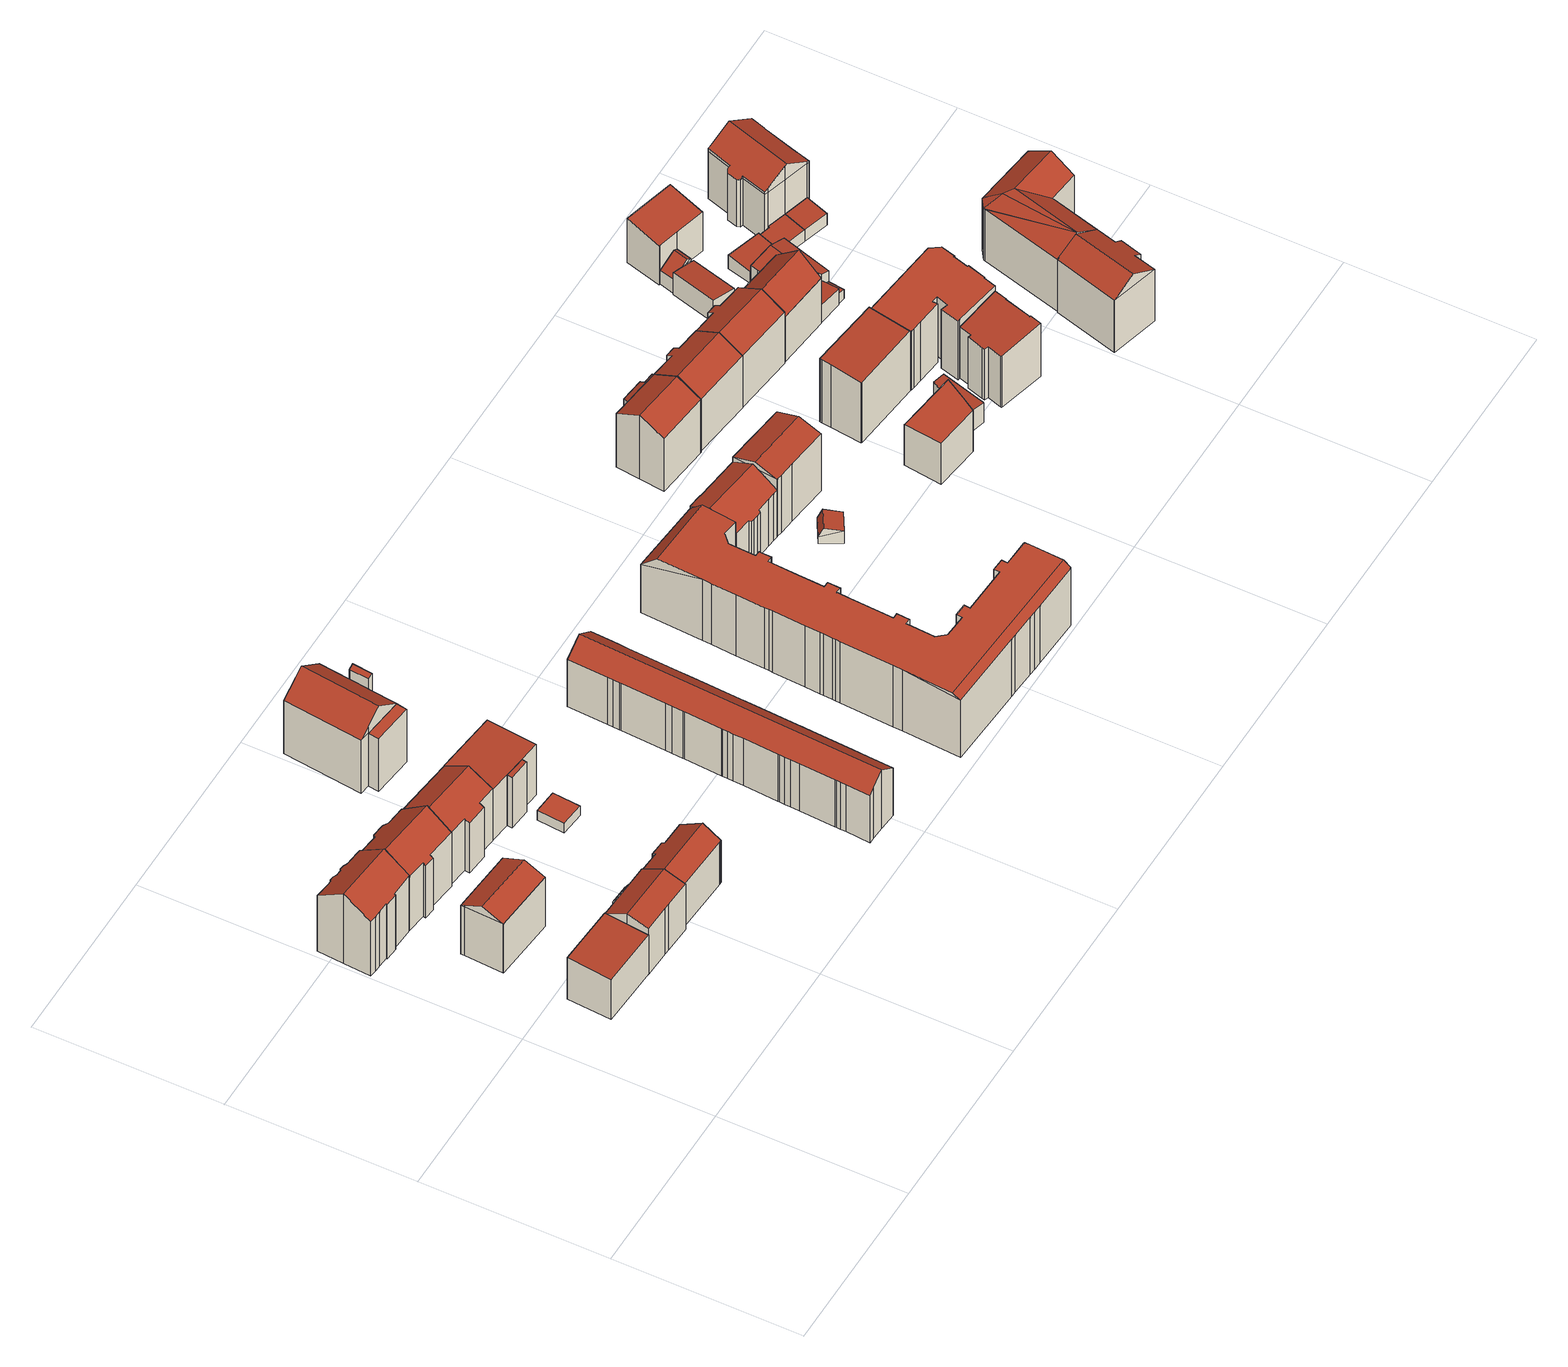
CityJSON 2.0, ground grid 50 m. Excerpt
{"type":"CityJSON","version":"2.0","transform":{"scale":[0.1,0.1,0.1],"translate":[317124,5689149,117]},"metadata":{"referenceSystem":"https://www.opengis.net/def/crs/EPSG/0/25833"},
"CityObjects":{
"building1":{"type":"Building","attributes":{"Dachtyp_tdc":"tdcPolyFlatRoof","Gemeindeschluessel":14713000,"Dachneigung":3.94,"QualitaetDacherkennung":74,"Geometrietyp2DReferenz":"3000","function":"31001_9998","roofType":"2100","measuredHeight":13.95},"geometry":[{"type":"MultiSurface","lod":"2","boundaries":[[[0,1,2,3]],[[1,4,5,2]],[[4,6,7,5]],[[6,8,9,7]],[[8,10,11,9]],[[10,0,3,11]],[[10,8,6,4,1,0]],[[3,2,5,7,9,11]]],"semantics":{"surfaces":[{"type":"WallSurface"},{"type":"RoofSurface"},{"type":"GroundSurface"}],"values":[0,0,0,0,0,0,1,2]}}]},
"building2":{"type":"Building","attributes":{"Dachtyp_tdc":"tdcGableRoof","Gemeindeschluessel":14713000,"Dachneigung":36.15,"QualitaetDacherkennung":52,"Geometrietyp2DReferenz":"3000","function":"31001_9998","roofType":"3100","measuredHeight":23.49},"geometry":[{"type":"MultiSurface","lod":"2","boundaries":[[[12,13,14,15]],[[13,16,17,14]],[[16,18,19,17]],[[18,20,21,19]],[[20,22,23,21]],[[22,24,25,23]],[[24,26,27,25]],[[26,28,29,27]],[[28,30,31,29]],[[30,32,33,31]],[[32,34,35,33]],[[34,36,37,35]],[[36,38,39,37]],[[38,40,41,39]],[[40,42,43,41]],[[42,44,45,43]],[[44,46,47,45]],[[46,48,49,47]],[[48,50,51,49]],[[50,52,53,51]],[[52,54,55,53]],[[54,56,57,55]],[[56,58,59,57]],[[58,60,61,59]],[[60,62,63,61]],[[62,12,15,63]],[[58,56,54,52,50,48,46,44,42,40,38,36]],[[36,34,32,30,28,26,24,22,20,18,16,13,12,62,60,58]],[[15,14,17,19,21,23,25,27,29,31,33,35,37,39,41,43,45,47,49,51,53,55,57,59,61,63]]],"semantics":{"surfaces":[{"type":"WallSurface"},{"type":"RoofSurface"},{"type":"GroundSurface"}],"values":[0,0,0,0,0,0,0,0,0,0,0,0,0,0,0,0,0,0,0,0,0,0,0,0,0,0,1,1,2]}}]},
"building3":{"type":"Building","attributes":{"Dachtyp_tdc":"tdcGableRoof","Gemeindeschluessel":14713000,"Dachneigung":26.03,"QualitaetDacherkennung":46,"Geometrietyp2DReferenz":"3000","function":"31001_9998","roofType":"3100","measuredHeight":19.16},"geometry":[{"type":"MultiSurface","lod":"2","boundaries":[[[64,65,66,67]],[[65,68,69,66]],[[68,70,71,69]],[[70,72,73,71]],[[72,74,75,73]],[[74,64,67,75]],[[74,76,77,78,64]],[[79,78,77,80,81]],[[65,79,81,68]],[[68,81,80,70]],[[70,80,77,76,72]],[[64,78,79,65]],[[72,76,74]],[[67,66,69,71,73,75]]],"semantics":{"surfaces":[{"type":"WallSurface"},{"type":"RoofSurface"},{"type":"GroundSurface"}],"values":[0,0,0,0,0,0,1,1,0,0,0,0,0,2]}}]},
"building4":{"type":"Building","attributes":{"Gemeindeschluessel":14713000,"Geometrietyp2DReferenz":"3000","function":"31001_9998","roofType":"9999"},"children":["building4-1","building4-2"]},
"building4-1":{"type":"BuildingPart","attributes":{"Dachtyp_tdc":"tdcPolyFlatRoof","Dachneigung":57.82,"QualitaetDacherkennung":38,"Geometrietyp2DReferenz":"3000","roofType":"2100","measuredHeight":13.86},"parents":["building4"],"geometry":[{"type":"MultiSurface","lod":"2","boundaries":[[[82,83,84,85,86]],[[87,88,89,90]],[[88,91,92,89]],[[91,82,86,92]],[[91,88,87,83,82]],[[86,85,89,92]],[[90,84,83,87]],[[90,89,85,84]]],"semantics":{"surfaces":[{"type":"WallSurface"},{"type":"RoofSurface"},{"type":"GroundSurface"},{"type":"ClosureSurface"}],"values":[0,0,0,0,1,2,0,3]}}]},
"building4-2":{"type":"BuildingPart","attributes":{"Dachtyp_tdc":"tdcGableRoof","Dachneigung":30.03,"QualitaetDacherkennung":56,"Geometrietyp2DReferenz":"3000","roofType":"3100","measuredHeight":17.13},"parents":["building4"],"geometry":[{"type":"MultiSurface","lod":"2","boundaries":[[[84,93,94,85]],[[93,95,96,94]],[[95,97,98,96]],[[97,99,100,98]],[[99,101,102,100]],[[101,103,104,102]],[[103,105,106,104]],[[105,107,108,106]],[[107,109,110,108]],[[109,90,89,110]],[[107,105,103,101,99,97,95]],[[95,93,84,90,109,107]],[[85,94,96,98,100,102,104,106,108,110,89]],[[85,89,90,84]]],"semantics":{"surfaces":[{"type":"WallSurface"},{"type":"RoofSurface"},{"type":"GroundSurface"},{"type":"ClosureSurface"}],"values":[0,0,0,0,0,0,0,0,0,0,1,1,2,3]}}]},
"building5":{"type":"Building","attributes":{"Dachtyp_tdc":"tdcGableRoof","Gemeindeschluessel":14713000,"Dachneigung":37.48,"QualitaetDacherkennung":63,"Geometrietyp2DReferenz":"3000","function":"31001_9998","roofType":"3100","measuredHeight":23.27},"geometry":[{"type":"MultiSurface","lod":"2","boundaries":[[[111,112,113,114]],[[112,115,116,113]],[[115,117,118,116]],[[117,119,120,118]],[[119,121,122,120]],[[121,123,124,122]],[[123,125,126,124]],[[125,127,128,126]],[[127,129,130,128]],[[129,131,132,130]],[[131,133,134,132]],[[133,135,136,134]],[[135,137,138,136]],[[137,139,140,138]],[[139,141,142,140]],[[141,111,114,142]],[[137,135,133,131,129,127,125,123,121]],[[121,119,117,115,112,111,141,139,137]],[[114,113,116,118,120,122,124,126,128,130,132,134,136,138,140,142]]],"semantics":{"surfaces":[{"type":"WallSurface"},{"type":"RoofSurface"},{"type":"GroundSurface"}],"values":[0,0,0,0,0,0,0,0,0,0,0,0,0,0,0,0,1,1,2]}}]},
"building6":{"type":"Building","attributes":{"Dachtyp_tdc":"tdcGableRoof","Gemeindeschluessel":14713000,"Dachneigung":33.43,"QualitaetDacherkennung":67,"Geometrietyp2DReferenz":"3000","function":"31001_9998","roofType":"3100","measuredHeight":17.14},"geometry":[{"type":"MultiSurface","lod":"2","boundaries":[[[143,144,145,146]],[[144,147,148,145]],[[147,149,150,148]],[[149,151,152,150]],[[151,153,154,152]],[[153,155,156,154]],[[155,157,158,156]],[[157,159,160,158]],[[159,161,162,160]],[[161,163,164,162]],[[163,165,166,164]],[[165,167,168,166]],[[167,143,146,168]],[[163,161,159,157,155,153,151]],[[151,149,147,144,143,167,165,163]],[[146,145,148,150,152,154,156,158,160,162,164,166,168]]],"semantics":{"surfaces":[{"type":"WallSurface"},{"type":"RoofSurface"},{"type":"GroundSurface"}],"values":[0,0,0,0,0,0,0,0,0,0,0,0,0,1,1,2]}}]},
"building7":{"type":"Building","attributes":{"Dachtyp_tdc":"tdcFreeFormRoof","Gemeindeschluessel":14713000,"Dachneigung":31.1,"QualitaetDacherkennung":75,"Geometrietyp2DReferenz":"3000","function":"31001_9998","roofType":"5000","measuredHeight":21.34},"geometry":[{"type":"MultiSurface","lod":"2","boundaries":[[[169,170,171,172]],[[170,173,174,171]],[[173,175,176,174]],[[175,177,178,176]],[[177,179,124,178]],[[179,180,120,124]],[[180,181,182,120]],[[181,183,184,182]],[[183,185,186,184]],[[185,169,172,186]],[[173,170,169,187,188,179,177,175]],[[187,185,183,181,180,188]],[[180,179,188]],[[169,185,187]],[[172,171,174,176,178,124,120,182,184,186]]],"semantics":{"surfaces":[{"type":"WallSurface"},{"type":"RoofSurface"},{"type":"GroundSurface"}],"values":[0,0,0,0,0,0,0,0,0,0,1,1,0,0,2]}}]},
"building8":{"type":"Building","attributes":{"Dachtyp_tdc":"tdcPolyFlatRoof","Gemeindeschluessel":14713000,"Dachneigung":0,"QualitaetDacherkennung":85,"Geometrietyp2DReferenz":"3000","function":"31001_9998","roofType":"1000","measuredHeight":3.21},"geometry":[{"type":"MultiSurface","lod":"2","boundaries":[[[189,190,191,192]],[[190,193,194,191]],[[193,195,196,194]],[[195,189,192,196]],[[195,193,190,189]],[[192,191,194,196]]],"semantics":{"surfaces":[{"type":"WallSurface"},{"type":"RoofSurface"},{"type":"GroundSurface"}],"values":[0,0,0,0,1,2]}}]},
"building9":{"type":"Building","attributes":{"Gemeindeschluessel":14713000,"Geometrietyp2DReferenz":"3000","function":"31001_9998","roofType":"9999"},"children":["building9-1","building9-2"]},
"building9-1":{"type":"BuildingPart","attributes":{"Dachtyp_tdc":"tdcPolyFlatRoof","Dachneigung":3.01,"QualitaetDacherkennung":30,"Geometrietyp2DReferenz":"3000","roofType":"2100","measuredHeight":16.98},"parents":["building9"],"geometry":[{"type":"MultiSurface","lod":"2","boundaries":[[[197,198,199,200]],[[201,202,203,204]],[[201,197,200,202]],[[201,204,198,197]],[[200,199,203,202]],[[204,203,199,198]]],"semantics":{"surfaces":[{"type":"WallSurface"},{"type":"RoofSurface"},{"type":"GroundSurface"},{"type":"ClosureSurface"}],"values":[0,0,0,1,2,3]}}]},
"building9-2":{"type":"BuildingPart","attributes":{"Dachtyp_tdc":"tdcPolyFlatRoof","Dachneigung":3.79,"QualitaetDacherkennung":74,"Geometrietyp2DReferenz":"3000","roofType":"2100","measuredHeight":17.81},"parents":["building9"],"geometry":[{"type":"MultiSurface","lod":"2","boundaries":[[[198,205,206,199]],[[205,207,208,206]],[[207,209,210,208]],[[209,211,212,210]],[[211,204,203,212]],[[211,209,207,205,198,204]],[[199,206,208,210,212,203]],[[199,203,204,198]]],"semantics":{"surfaces":[{"type":"WallSurface"},{"type":"RoofSurface"},{"type":"GroundSurface"},{"type":"ClosureSurface"}],"values":[0,0,0,0,0,1,2,3]}}]},
"building10":{"type":"Building","attributes":{"Gemeindeschluessel":14713000,"Geometrietyp2DReferenz":"3000","function":"31001_9998","roofType":"9999"},"children":["building10-1","building10-2","building10-3"]},
"building10-1":{"type":"BuildingPart","attributes":{"Dachtyp_tdc":"tdcGableRoof","Dachneigung":37.86,"QualitaetDacherkennung":64,"Geometrietyp2DReferenz":"3000","roofType":"3100","measuredHeight":23.25},"parents":["building10"],"geometry":[{"type":"MultiSurface","lod":"2","boundaries":[[[213,214,215,216]],[[214,217,218,219,215]],[[220,221,222,223,224]],[[221,225,226,222]],[[225,227,228,226]],[[227,229,230,228]],[[229,227,231,232,217,233,213]],[[221,234,232,231,225]],[[220,234,221]],[[217,232,234,220]],[[213,233,214]],[[214,233,217]],[[225,231,227]],[[216,215,219,223,222,226,228,230]],[[224,218,217,220]],[[224,223,219,218]],[[216,230,229,213]]],"semantics":{"surfaces":[{"type":"WallSurface"},{"type":"RoofSurface"},{"type":"GroundSurface"},{"type":"ClosureSurface"}],"values":[0,0,0,0,0,0,1,1,0,0,0,0,0,2,0,3,3]}}]},
"building10-2":{"type":"BuildingPart","attributes":{"Dachtyp_tdc":"tdcPolyFlatRoof","Dachneigung":22.79,"QualitaetDacherkennung":46,"Geometrietyp2DReferenz":"3000","roofType":"2100","measuredHeight":21.73},"parents":["building10"],"geometry":[{"type":"MultiSurface","lod":"2","boundaries":[[[235,236,213,216,237]],[[238,239,240,230,229]],[[239,235,237,240]],[[239,238,236,235]],[[237,216,230,240]],[[238,229,213,236]],[[229,230,216,213]]],"semantics":{"surfaces":[{"type":"WallSurface"},{"type":"RoofSurface"},{"type":"GroundSurface"},{"type":"ClosureSurface"}],"values":[0,0,0,1,2,0,3]}}]},
"building10-3":{"type":"BuildingPart","attributes":{"Dachtyp_tdc":"tdcPolyFlatRoof","Dachneigung":0,"QualitaetDacherkennung":32,"Geometrietyp2DReferenz":"3000","roofType":"1000","measuredHeight":17.68},"parents":["building10"],"geometry":[{"type":"MultiSurface","lod":"2","boundaries":[[[241,224,223,242]],[[218,243,244,219]],[[243,241,242,244]],[[243,218,224,241]],[[242,223,219,244]],[[219,223,224,218]]],"semantics":{"surfaces":[{"type":"WallSurface"},{"type":"RoofSurface"},{"type":"GroundSurface"},{"type":"ClosureSurface"}],"values":[0,0,0,1,2,3]}}]},
"building11":{"type":"Building","attributes":{"Dachtyp_tdc":"tdcGableRoof","Gemeindeschluessel":14713000,"Dachneigung":37.06,"QualitaetDacherkennung":93,"Geometrietyp2DReferenz":"3000","function":"31001_9998","roofType":"3100","measuredHeight":19.63},"geometry":[{"type":"MultiSurface","lod":"2","boundaries":[[[245,246,247,248]],[[246,249,250,247]],[[249,251,252,250]],[[251,253,254,252]],[[253,255,256,254]],[[255,257,258,256]],[[257,259,260,258]],[[259,261,262,260]],[[261,263,264,262]],[[263,265,266,264]],[[265,267,268,266]],[[267,269,270,268]],[[269,271,272,270]],[[271,273,274,272]],[[273,275,276,274]],[[275,277,278,276]],[[277,279,280,278]],[[279,281,282,280]],[[281,283,284,282]],[[283,285,286,284]],[[285,287,288,286]],[[287,289,290,288]],[[289,291,292,290]],[[291,293,294,292]],[[293,295,296,294]],[[295,297,298,296]],[[297,299,300,298]],[[299,301,302,300]],[[301,303,304,302]],[[303,305,306,304]],[[305,307,308,306]],[[307,309,310,308]],[[309,311,312,310]],[[311,313,314,312]],[[313,315,316,314]],[[315,317,318,316]],[[317,319,320,318]],[[319,321,322,320]],[[321,323,324,322]],[[323,325,326,324]],[[325,327,328,326]],[[327,329,330,328]],[[329,331,332,330]],[[331,245,248,332]],[[327,325,323,321,319,317,315,313,311,309,307,305,303,301,299,297,295,293,291,289,287,285,283,281,279,277,275]],[[275,273,271,269,267,265,263,261,259,257,255,253,251,249,246,245,331,329,327]],[[248,247,250,252,254,256,258,260,262,264,266,268,270,272,274,276,278,280,282,284,286,288,290,292,294,296,298,300,302,304,306,308,310,312,314,316,318,320,322,324,326,328,330,332]]],"semantics":{"surfaces":[{"type":"WallSurface"},{"type":"RoofSurface"},{"type":"GroundSurface"}],"values":[0,0,0,0,0,0,0,0,0,0,0,0,0,0,0,0,0,0,0,0,0,0,0,0,0,0,0,0,0,0,0,0,0,0,0,0,0,0,0,0,0,0,0,0,1,1,2]}}]},
"building12":{"type":"Building","attributes":{"Dachtyp_tdc":"tdcFreeFormRoof","Gemeindeschluessel":14713000,"Dachneigung":0.029,"QualitaetDacherkennung":10,"Geometrietyp2DReferenz":"3000","function":"31001_9998","roofType":"5000","measuredHeight":20.54},"geometry":[{"type":"MultiSurface","lod":"2","boundaries":[[[333,334,335,336]],[[334,337,338,335]],[[337,339,340,338]],[[339,341,342,340]],[[341,343,344,342]],[[343,345,346,344]],[[345,347,348,346]],[[347,349,350,348]],[[349,351,352,350]],[[351,353,354,352]],[[353,355,356,354]],[[355,357,358,356]],[[357,359,360,358]],[[359,361,362,360]],[[361,363,364,362]],[[363,365,366,364]],[[365,367,368,366]],[[367,369,370,368]],[[369,371,372,370]],[[371,373,374,372]],[[373,375,376,374]],[[375,377,378,376]],[[377,379,380,378]],[[379,381,382,380]],[[381,383,384,382]],[[383,385,386,384]],[[385,387,388,386]],[[387,389,390,388]],[[389,391,392,390]],[[391,393,394,392]],[[393,395,396,394]],[[395,397,398,396]],[[397,399,400,398]],[[399,401,402,400]],[[401,403,404,402]],[[403,405,406,404]],[[405,407,408,406]],[[407,409,410,408]],[[409,411,412,410]],[[411,413,414,412]],[[413,415,416,414]],[[415,417,418,416]],[[417,419,420,418]],[[419,421,422,420]],[[421,423,424,422]],[[423,425,426,424]],[[425,427,428,426]],[[427,429,430,428]],[[429,431,432,430]],[[431,433,434,432]],[[433,435,436,434]],[[435,437,438,436]],[[437,439,440,438]],[[439,441,442,440]],[[441,443,444,442]],[[443,445,446,444]],[[445,447,448,446]],[[447,449,450,448]],[[449,451,452,450]],[[451,453,454,452]],[[453,455,456,454]],[[455,457,458,456]],[[457,333,336,458]],[[457,455,453,459,460,333]],[[413,411,409,407,461,462,423,421,419,417,415]],[[381,379,377,375,373,371,369,367,365,363,361,359,357,355,353,351,349,347,345,343,341,339,337,334,460,459,451,449,447,445,443,441,439,437,435,433,431,429,427,425,462,461,405,403,401,399,397,395,393,391,389,387,385,383]],[[407,405,461]],[[425,423,462]],[[453,451,459]],[[334,333,460]],[[336,335,338,340,342,344,346,348,350,352,354,356,358,360,362,364,366,368,370,372,374,376,378,380,382,384,386,388,390,392,394,396,398,400,402,404,406,408,410,412,414,416,418,420,422,424,426,428,430,432,434,436,438,440,442,444,446,448,450,452,454,456,458]]],"semantics":{"surfaces":[{"type":"WallSurface"},{"type":"RoofSurface"},{"type":"GroundSurface"}],"values":[0,0,0,0,0,0,0,0,0,0,0,0,0,0,0,0,0,0,0,0,0,0,0,0,0,0,0,0,0,0,0,0,0,0,0,0,0,0,0,0,0,0,0,0,0,0,0,0,0,0,0,0,0,0,0,0,0,0,0,0,0,0,0,1,1,1,0,0,0,0,2]}}]},
"building13":{"type":"Building","attributes":{"Dachtyp_tdc":"tdcFreeFormRoof","Gemeindeschluessel":14713000,"Dachneigung":33.06,"QualitaetDacherkennung":55,"Geometrietyp2DReferenz":"3000","function":"31001_9998","roofType":"5000","measuredHeight":20.2},"geometry":[{"type":"MultiSurface","lod":"2","boundaries":[[[463,464,465,466]],[[464,467,468,465]],[[467,469,470,468]],[[469,471,472,470]],[[471,473,474,472]],[[473,475,476,474]],[[475,477,478,476]],[[477,479,480,478]],[[479,481,482,480]],[[481,483,484,482]],[[483,485,486,484]],[[485,487,488,486]],[[487,489,490,488]],[[489,491,492,490]],[[491,493,494,492]],[[493,463,466,494]],[[487,485,483,481,479,477,495,496,464,463,493,491,489]],[[495,475,473,471,469,467,496]],[[467,464,496]],[[477,475,495]],[[466,465,468,470,472,474,476,478,480,482,484,486,488,490,492,494]]],"semantics":{"surfaces":[{"type":"WallSurface"},{"type":"RoofSurface"},{"type":"GroundSurface"}],"values":[0,0,0,0,0,0,0,0,0,0,0,0,0,0,0,0,1,1,0,0,2]}}]},
"building14":{"type":"Building","attributes":{"Dachtyp_tdc":"tdcGableRoof","Gemeindeschluessel":14713000,"Dachneigung":11.99,"QualitaetDacherkennung":4,"Geometrietyp2DReferenz":"3000","function":"31001_9998","roofType":"3100","measuredHeight":5.09},"geometry":[{"type":"MultiSurface","lod":"2","boundaries":[[[497,498,499,500]],[[498,501,502,499]],[[501,503,504,502]],[[503,497,500,504]],[[501,498,505]],[[497,503,506]],[[498,497,506,505]],[[503,501,505,506]],[[500,499,502,504]]],"semantics":{"surfaces":[{"type":"WallSurface"},{"type":"RoofSurface"},{"type":"GroundSurface"}],"values":[0,0,0,0,0,0,1,1,2]}}]},
"building15":{"type":"Building","attributes":{"Dachtyp_tdc":"tdcGableRoof","Gemeindeschluessel":14713000,"Dachneigung":21.47,"QualitaetDacherkennung":52,"Geometrietyp2DReferenz":"3000","function":"31001_9998","roofType":"3100","measuredHeight":21.26},"geometry":[{"type":"MultiSurface","lod":"2","boundaries":[[[507,508,509,510]],[[508,511,512,509]],[[511,513,514,512]],[[513,515,516,514]],[[515,517,518,516]],[[517,519,520,518]],[[519,521,522,520]],[[521,507,510,522]],[[521,523,524,525,507]],[[517,515,513,511,524,523,519]],[[508,525,524,511]],[[507,525,508]],[[519,523,521]],[[510,509,512,514,516,518,520,522]]],"semantics":{"surfaces":[{"type":"WallSurface"},{"type":"RoofSurface"},{"type":"GroundSurface"}],"values":[0,0,0,0,0,0,0,0,1,1,0,0,0,2]}}]},
"building16":{"type":"Building","attributes":{"Gemeindeschluessel":14713000,"Geometrietyp2DReferenz":"3000","function":"31001_9998","roofType":"9999"},"children":["building16-1","building16-2"]},
"building16-1":{"type":"BuildingPart","attributes":{"Dachtyp_tdc":"tdcGableRoof","Dachneigung":28.27,"QualitaetDacherkennung":73,"Geometrietyp2DReferenz":"3000","roofType":"3100","measuredHeight":21.4},"parents":["building16"],"geometry":[{"type":"MultiSurface","lod":"2","boundaries":[[[526,527,528,529]],[[527,530,531,528]],[[530,532,533,531]],[[532,534,535,533]],[[534,536,537,535]],[[536,538,539,537]],[[538,540,541,539]],[[536,534,532,530,527]],[[527,526,542,540,538,536]],[[529,528,531,533,535,537,539,541]],[[529,541,540,542,526]]],"semantics":{"surfaces":[{"type":"WallSurface"},{"type":"RoofSurface"},{"type":"GroundSurface"},{"type":"ClosureSurface"}],"values":[0,0,0,0,0,0,0,1,1,2,3]}}]},
"building16-2":{"type":"BuildingPart","attributes":{"Dachtyp_tdc":"tdcPolyFlatRoof","Dachneigung":27.95,"QualitaetDacherkennung":37,"Geometrietyp2DReferenz":"3000","roofType":"2100","measuredHeight":18},"parents":["building16"],"geometry":[{"type":"MultiSurface","lod":"2","boundaries":[[[540,543,544,541]],[[543,545,546,544]],[[545,547,548,546]],[[547,549,550,548]],[[549,526,529,550]],[[526,549,547,545,543,540,542]],[[541,544,546,548,550,529]],[[540,541,529,526,542]]],"semantics":{"surfaces":[{"type":"WallSurface"},{"type":"RoofSurface"},{"type":"GroundSurface"},{"type":"ClosureSurface"}],"values":[0,0,0,0,0,1,2,3]}}]},
"building17":{"type":"Building","attributes":{"Dachtyp_tdc":"tdcGableRoof","Gemeindeschluessel":14713000,"Dachneigung":28.34,"QualitaetDacherkennung":50,"Geometrietyp2DReferenz":"3000","function":"31001_9998","roofType":"3100","measuredHeight":21.15},"geometry":[{"type":"MultiSurface","lod":"2","boundaries":[[[551,552,553,554]],[[552,555,556,553]],[[555,557,558,556]],[[557,559,560,558]],[[559,561,562,560]],[[561,563,564,562]],[[563,565,566,564]],[[565,567,568,566]],[[567,530,569,568]],[[530,551,554,569]],[[565,563,561,559,557,555,552,551]],[[551,530,567,565]],[[554,553,556,558,560,562,564,566,568,569]]],"semantics":{"surfaces":[{"type":"WallSurface"},{"type":"RoofSurface"},{"type":"GroundSurface"}],"values":[0,0,0,0,0,0,0,0,0,0,1,1,2]}}]},
"building18":{"type":"Building","attributes":{"Dachtyp_tdc":"tdcPolyFlatRoof","Gemeindeschluessel":14713000,"Dachneigung":0,"QualitaetDacherkennung":58,"Geometrietyp2DReferenz":"3000","function":"31001_9998","roofType":"1000","measuredHeight":13.69},"geometry":[{"type":"MultiSurface","lod":"2","boundaries":[[[570,571,572,573]],[[571,574,575,572]],[[574,576,577,575]],[[576,578,579,577]],[[578,580,581,579]],[[580,570,573,581]],[[580,578,576,574,571,570]],[[573,572,575,577,579,581]]],"semantics":{"surfaces":[{"type":"WallSurface"},{"type":"RoofSurface"},{"type":"GroundSurface"}],"values":[0,0,0,0,0,0,1,2]}}]},
"building19":{"type":"Building","attributes":{"Dachtyp_tdc":"tdcPolyFlatRoof","Gemeindeschluessel":14713000,"Dachneigung":5.04,"QualitaetDacherkennung":43,"Geometrietyp2DReferenz":"3000","function":"31001_9998","roofType":"2100","measuredHeight":21.21},"geometry":[{"type":"MultiSurface","lod":"2","boundaries":[[[582,583,584,585]],[[583,586,587,584]],[[586,588,589,587]],[[588,590,591,589]],[[590,592,593,591]],[[592,594,595,593]],[[594,582,585,595]],[[594,592,590,588,586,583,582]],[[585,584,587,589,591,593,595]]],"semantics":{"surfaces":[{"type":"WallSurface"},{"type":"RoofSurface"},{"type":"GroundSurface"}],"values":[0,0,0,0,0,0,0,1,2]}}]},
"building20":{"type":"Building","attributes":{"Dachtyp_tdc":"tdcPolyFlatRoof","Gemeindeschluessel":14713000,"Dachneigung":5.93,"QualitaetDacherkennung":72,"Geometrietyp2DReferenz":"3000","function":"31001_9998","roofType":"2100","measuredHeight":7.24},"geometry":[{"type":"MultiSurface","lod":"2","boundaries":[[[596,597,573,598]],[[597,599,581,573]],[[599,600,601,581]],[[600,602,603,601]],[[602,604,605,603]],[[604,606,607,605]],[[606,596,598,607]],[[606,604,602,600,599,597,596]],[[598,573,581,601,603,605,607]]],"semantics":{"surfaces":[{"type":"WallSurface"},{"type":"RoofSurface"},{"type":"GroundSurface"}],"values":[0,0,0,0,0,0,0,1,2]}}]},
"building21":{"type":"Building","attributes":{"Dachtyp_tdc":"tdcGableRoof","Gemeindeschluessel":14713000,"Dachneigung":29.13,"QualitaetDacherkennung":50,"Geometrietyp2DReferenz":"3000","function":"31001_9998","roofType":"3100","measuredHeight":21.07},"geometry":[{"type":"MultiSurface","lod":"2","boundaries":[[[608,609,610,611]],[[609,612,613,610]],[[612,614,615,613]],[[614,616,617,615]],[[616,618,619,617]],[[618,620,621,619]],[[620,622,623,621]],[[622,567,624,623]],[[567,565,625,624]],[[565,626,627,625]],[[626,628,629,627]],[[628,608,611,629]],[[565,567,622,620,618]],[[618,616,614,612,609,608,628,626,565]],[[611,610,613,615,617,619,621,623,624,625,627,629]]],"semantics":{"surfaces":[{"type":"WallSurface"},{"type":"RoofSurface"},{"type":"GroundSurface"}],"values":[0,0,0,0,0,0,0,0,0,0,0,0,1,1,2]}}]},
"building22":{"type":"Building","attributes":{"Dachtyp_tdc":"tdcPolyFlatRoof","Gemeindeschluessel":14713000,"Dachneigung":3.34,"QualitaetDacherkennung":80,"Geometrietyp2DReferenz":"3000","function":"31001_9998","roofType":"2100","measuredHeight":17.9},"geometry":[{"type":"MultiSurface","lod":"2","boundaries":[[[630,631,632,633]],[[631,634,635,632]],[[634,636,637,635]],[[636,638,639,637]],[[638,640,641,639]],[[640,642,643,641]],[[642,644,645,643]],[[644,646,647,645]],[[646,648,649,647]],[[648,650,651,649]],[[650,652,653,651]],[[652,654,655,653]],[[654,656,657,655]],[[656,630,633,657]],[[656,654,652,650,648,646,644,642,640,638,636,634,631,630]],[[633,632,635,637,639,641,643,645,647,649,651,653,655,657]]],"semantics":{"surfaces":[{"type":"WallSurface"},{"type":"RoofSurface"},{"type":"GroundSurface"}],"values":[0,0,0,0,0,0,0,0,0,0,0,0,0,0,1,2]}}]},
"building23":{"type":"Building","attributes":{"Dachtyp_tdc":"tdcFreeFormRoof","Gemeindeschluessel":14713000,"Dachneigung":41.59,"QualitaetDacherkennung":63,"Geometrietyp2DReferenz":"3000","function":"31001_9998","roofType":"5000","measuredHeight":20.72},"geometry":[{"type":"MultiSurface","lod":"2","boundaries":[[[658,659,660,661]],[[659,662,663,660]],[[662,664,665,663]],[[664,666,667,665]],[[666,668,669,667]],[[668,658,661,669]],[[664,662,670,671]],[[670,659,658,672,673,671]],[[668,672,658]],[[659,670,662]],[[666,673,672,668]],[[664,671,673,666]],[[661,660,663,665,667,669]]],"semantics":{"surfaces":[{"type":"WallSurface"},{"type":"RoofSurface"},{"type":"GroundSurface"}],"values":[0,0,0,0,0,0,1,1,0,0,0,0,2]}}]},
"building24":{"type":"Building","attributes":{"Dachtyp_tdc":"tdcPolyFlatRoof","Gemeindeschluessel":14713000,"Dachneigung":0,"QualitaetDacherkennung":20,"Geometrietyp2DReferenz":"3000","function":"31001_9998","roofType":"1000","measuredHeight":19.83},"geometry":[{"type":"MultiSurface","lod":"2","boundaries":[[[674,675,676,677]],[[675,678,679,676]],[[678,680,681,679]],[[680,682,683,681]],[[682,684,685,683]],[[684,686,687,685]],[[686,688,689,687]],[[688,690,691,689]],[[690,692,693,691]],[[692,694,695,693]],[[694,696,697,695]],[[696,698,699,697]],[[698,700,701,699]],[[700,702,703,701]],[[702,704,705,703]],[[704,706,707,705]],[[706,708,709,707]],[[708,710,711,709]],[[710,712,713,711]],[[712,714,715,713]],[[714,716,717,715]],[[716,674,677,717]],[[716,714,712,710,708,706,704,702,700,698,696,694,692,690,688,686,684,682,680,678,675,674]],[[677,676,679,681,683,685,687,689,691,693,695,697,699,701,703,705,707,709,711,713,715,717]]],"semantics":{"surfaces":[{"type":"WallSurface"},{"type":"RoofSurface"},{"type":"GroundSurface"}],"values":[0,0,0,0,0,0,0,0,0,0,0,0,0,0,0,0,0,0,0,0,0,0,1,2]}}]},
"building25":{"type":"Building","attributes":{"Dachtyp_tdc":"tdcPolyFlatRoof","Gemeindeschluessel":14713000,"Dachneigung":10.51,"QualitaetDacherkennung":81,"Geometrietyp2DReferenz":"3000","function":"31001_9998","roofType":"2100","measuredHeight":7.4},"geometry":[{"type":"MultiSurface","lod":"2","boundaries":[[[718,719,720,721]],[[719,722,723,720]],[[722,724,725,723]],[[724,726,727,725]],[[726,728,729,727]],[[728,718,721,729]],[[728,726,724,722,719,718]],[[721,720,723,725,727,729]]],"semantics":{"surfaces":[{"type":"WallSurface"},{"type":"RoofSurface"},{"type":"GroundSurface"}],"values":[0,0,0,0,0,0,1,2]}}]},
"building26":{"type":"Building","attributes":{"Gemeindeschluessel":14713000,"Geometrietyp2DReferenz":"3000","function":"31001_9998","roofType":"9999"},"children":["building26-1","building26-2"]},
"building26-1":{"type":"BuildingPart","attributes":{"Dachtyp_tdc":"tdcPolyFlatRoof","Dachneigung":5.76,"QualitaetDacherkennung":57,"Geometrietyp2DReferenz":"3000","roofType":"2100","measuredHeight":5.88},"parents":["building26"],"geometry":[{"type":"MultiSurface","lod":"2","boundaries":[[[730,731,732,733,734]],[[735,736,737,738,739]],[[736,740,741,737]],[[740,742,743,741]],[[742,744,745,743]],[[744,730,734,745]],[[744,742,740,736,735,731,730]],[[734,733,738,737,741,743,745]],[[735,739,732,731]],[[739,738,733,732]]],"semantics":{"surfaces":[{"type":"WallSurface"},{"type":"RoofSurface"},{"type":"GroundSurface"},{"type":"ClosureSurface"}],"values":[0,0,0,0,0,0,1,2,0,3]}}]},
"building26-2":{"type":"BuildingPart","attributes":{"Dachtyp_tdc":"tdcPolyFlatRoof","Dachneigung":8.72,"QualitaetDacherkennung":59,"Geometrietyp2DReferenz":"3000","roofType":"2100","measuredHeight":3.44},"parents":["building26"],"geometry":[{"type":"MultiSurface","lod":"2","boundaries":[[[746,747,748,749]],[[747,739,738,748]],[[732,746,749,733]],[[732,739,747,746]],[[749,748,738,733]],[[733,738,739,732]]],"semantics":{"surfaces":[{"type":"WallSurface"},{"type":"RoofSurface"},{"type":"GroundSurface"},{"type":"ClosureSurface"}],"values":[0,0,0,1,2,3]}}]},
"building27":{"type":"Building","attributes":{"Dachtyp_tdc":"tdcGableRoof","Gemeindeschluessel":14713000,"Dachneigung":35.34,"QualitaetDacherkennung":2,"Geometrietyp2DReferenz":"3000","function":"31001_9998","roofType":"3100","measuredHeight":7.88},"geometry":[{"type":"MultiSurface","lod":"2","boundaries":[[[750,751,752,723]],[[751,753,754,752]],[[753,755,725,754]],[[755,750,723,725]],[[753,751,756]],[[750,755,757]],[[751,750,757,756]],[[755,753,756,757]],[[723,752,754,725]]],"semantics":{"surfaces":[{"type":"WallSurface"},{"type":"RoofSurface"},{"type":"GroundSurface"}],"values":[0,0,0,0,0,0,1,1,2]}}]},
"building28":{"type":"Building","attributes":{"Dachtyp_tdc":"tdcFreeFormRoof","Gemeindeschluessel":14713000,"Dachneigung":15.89,"QualitaetDacherkennung":74,"Geometrietyp2DReferenz":"3000","function":"31001_9998","roofType":"5000","measuredHeight":7.66},"geometry":[{"type":"MultiSurface","lod":"2","boundaries":[[[758,759,760,761]],[[759,762,763,760]],[[762,764,765,763]],[[764,766,767,765]],[[766,768,769,767]],[[768,770,771,769]],[[770,772,773,771]],[[772,774,775,773]],[[774,758,761,775]],[[776,777,766,764,762,759]],[[777,776,758,774,772,770,768]],[[759,758,776]],[[768,766,777]],[[761,760,763,765,767,769,771,773,775]]],"semantics":{"surfaces":[{"type":"WallSurface"},{"type":"RoofSurface"},{"type":"GroundSurface"}],"values":[0,0,0,0,0,0,0,0,0,1,1,0,0,2]}}]},
"building29":{"type":"Building","attributes":{"Dachtyp_tdc":"tdcPolyFlatRoof","Gemeindeschluessel":14713000,"Dachneigung":10.33,"QualitaetDacherkennung":44,"Geometrietyp2DReferenz":"3000","function":"31001_9998","roofType":"2100","measuredHeight":14.88},"geometry":[{"type":"MultiSurface","lod":"2","boundaries":[[[778,779,780,781]],[[779,782,783,780]],[[782,784,785,783]],[[784,786,787,785]],[[786,788,754,787]],[[788,789,752,754]],[[789,778,781,752]],[[789,788,786,784,782,779,778]],[[781,780,783,785,787,754,752]]],"semantics":{"surfaces":[{"type":"WallSurface"},{"type":"RoofSurface"},{"type":"GroundSurface"}],"values":[0,0,0,0,0,0,0,1,2]}}]},
"building30":{"type":"Building","attributes":{"Dachtyp_tdc":"tdcPolyFlatRoof","Gemeindeschluessel":14713000,"Dachneigung":4.76,"QualitaetDacherkennung":56,"Geometrietyp2DReferenz":"3000","function":"31001_9998","roofType":"2100","measuredHeight":4.57},"geometry":[{"type":"MultiSurface","lod":"2","boundaries":[[[790,791,792,793]],[[791,794,795,792]],[[794,796,797,795]],[[796,798,799,797]],[[798,800,801,799]],[[800,790,793,801]],[[800,798,796,794,791,790]],[[793,792,795,797,799,801]]],"semantics":{"surfaces":[{"type":"WallSurface"},{"type":"RoofSurface"},{"type":"GroundSurface"}],"values":[0,0,0,0,0,0,1,2]}}]},
"building31":{"type":"Building","attributes":{"Dachtyp_tdc":"tdcFreeFormRoof","Gemeindeschluessel":14713000,"Dachneigung":30.41,"QualitaetDacherkennung":83,"Geometrietyp2DReferenz":"3000","function":"31001_9998","roofType":"5000","measuredHeight":21.6},"geometry":[{"type":"MultiSurface","lod":"2","boundaries":[[[802,803,804,805]],[[803,806,807,804]],[[806,808,809,807]],[[808,810,811,809]],[[810,812,813,811]],[[812,814,815,813]],[[814,816,817,815]],[[816,818,819,817]],[[818,820,821,819]],[[820,822,823,821]],[[822,802,805,823]],[[803,802,824,825,814,812,810,808,806]],[[825,824,822,820,818,816]],[[816,814,825]],[[802,822,824]],[[805,804,807,809,811,813,815,817,819,821,823]]],"semantics":{"surfaces":[{"type":"WallSurface"},{"type":"RoofSurface"},{"type":"GroundSurface"}],"values":[0,0,0,0,0,0,0,0,0,0,0,1,1,0,0,2]}}]},
"building32":{"type":"Building","attributes":{"Dachtyp_tdc":"tdcPolyFlatRoof","Gemeindeschluessel":14713000,"Dachneigung":4.71,"QualitaetDacherkennung":58,"Geometrietyp2DReferenz":"3000","function":"31001_9998","roofType":"2100","measuredHeight":4.33},"geometry":[{"type":"MultiSurface","lod":"2","boundaries":[[[796,826,827,828]],[[826,829,830,827]],[[829,831,832,830]],[[831,833,834,832]],[[833,835,836,834]],[[835,798,837,836]],[[798,796,828,837]],[[798,835,833,831,829,826,796]],[[828,827,830,832,834,836,837]]],"semantics":{"surfaces":[{"type":"WallSurface"},{"type":"RoofSurface"},{"type":"GroundSurface"}],"values":[0,0,0,0,0,0,0,1,2]}}]},
"building33":{"type":"Building","attributes":{"Dachtyp_tdc":"tdcPolyFlatRoof","Gemeindeschluessel":14713000,"Dachneigung":4.24,"QualitaetDacherkennung":55,"Geometrietyp2DReferenz":"3000","function":"31001_9998","roofType":"2100","measuredHeight":4.27},"geometry":[{"type":"MultiSurface","lod":"2","boundaries":[[[838,839,840,841]],[[839,833,834,840]],[[833,831,832,834]],[[831,838,841,832]],[[831,833,839,838]],[[841,840,834,832]]],"semantics":{"surfaces":[{"type":"WallSurface"},{"type":"RoofSurface"},{"type":"GroundSurface"}],"values":[0,0,0,0,1,2]}}]},
"building34":{"type":"Building","attributes":{"Dachtyp_tdc":"tdcFreeFormRoof","Gemeindeschluessel":14713000,"Dachneigung":32.3,"QualitaetDacherkennung":79,"Geometrietyp2DReferenz":"3000","function":"31001_9998","roofType":"5000","measuredHeight":21.54},"geometry":[{"type":"MultiSurface","lod":"2","boundaries":[[[842,843,844,845]],[[843,846,847,844]],[[846,848,849,847]],[[848,850,851,849]],[[850,852,853,851]],[[852,854,855,853]],[[854,856,857,855]],[[856,858,859,857]],[[858,842,845,859]],[[860,861,862,863,858,856]],[[860,856,854]],[[861,860,854,852]],[[861,864,862]],[[852,864,861]],[[850,864,852]],[[864,850,848]],[[864,848,846]],[[862,864,846,843]],[[863,862,843,842]],[[863,842,858]],[[845,844,847,849,851,853,855,857,859]]],"semantics":{"surfaces":[{"type":"WallSurface"},{"type":"RoofSurface"},{"type":"GroundSurface"}],"values":[0,0,0,0,0,0,0,0,0,1,1,1,1,1,1,1,0,1,1,0,2]}}]},
"building35":{"type":"Building","attributes":{"Dachtyp_tdc":"tdcFreeFormRoof","Gemeindeschluessel":14713000,"Dachneigung":33.22,"QualitaetDacherkennung":62,"Geometrietyp2DReferenz":"3000","function":"31001_9998","roofType":"5000","measuredHeight":20.82},"geometry":[{"type":"MultiSurface","lod":"2","boundaries":[[[865,866,867,868]],[[866,869,870,867]],[[869,871,872,870]],[[871,873,874,872]],[[873,875,841,874]],[[875,876,832,841]],[[876,877,830,832]],[[877,878,879,830]],[[878,880,881,879]],[[880,882,883,881]],[[882,884,885,883]],[[884,886,887,885]],[[886,888,889,887]],[[888,890,891,889]],[[890,892,893,891]],[[892,894,895,893]],[[894,896,897,895]],[[896,865,868,897]],[[898,899,900,901,902,903,886,884,904,905,906,907,908]],[[909,910,911,912,899,898,913,914,915]],[[869,909,915,871]],[[871,915,914,873]],[[873,914,913,875]],[[875,913,898,908,876]],[[894,900,899,912,896]],[[896,912,911,865]],[[865,911,910,866]],[[866,910,909,869]],[[876,908,907,877]],[[877,907,906,878]],[[878,906,905,880]],[[880,905,904,882]],[[882,904,884]],[[888,903,902,890]],[[886,903,888]],[[890,902,901,892]],[[892,901,900,894]],[[868,867,870,872,874,841,832,830,879,881,883,885,887,889,891,893,895,897]]],"semantics":{"surfaces":[{"type":"WallSurface"},{"type":"RoofSurface"},{"type":"GroundSurface"}],"values":[0,0,0,0,0,0,0,0,0,0,0,0,0,0,0,0,0,0,1,1,0,0,0,0,0,0,0,0,0,0,0,0,0,0,0,0,0,2]}}]}
},
"vertices":[
[151,351,134],[158,469,142],[158,469,2],[151,351,2],[216,466,142],[216,466,2],[317,460,142],[317,460,2],[320,460,142],[320,460,2],[314,343,134],[314,343,2],
[66,1032,194],[72,1036,191],[72,1036,6],[66,1032,6],[84,1035,191],[84,1035,6],[89,1029,195],[89,1029,6],[106,1027,195],[106,1027,6],[112,1032,192],[112,1032,6],[125,1030,192],[125,1030,6],[129,1025,196],[129,1025,6],[138,1023,196],[138,1023,6],[141,1023,196],[141,1023,6],[177,1018,197],[177,1018,6],[180,1018,197],[180,1018,6],[175,952,241],[175,952,6],[170,883,191],[170,883,6],[168,884,191],[168,884,6],[105,887,190],[105,887,6],[105,884,188],[105,884,6],[104,884,188],[104,884,6],[69,887,187],[69,887,6],[69,890,189],[69,890,6],[41,891,189],[41,891,6],[24,892,188],[24,892,6],[4,894,188],[4,894,6],[9,967,241],[9,967,6],[14,1038,194],[14,1038,6],[53,1033,194],[53,1033,6],
[334,732,172],[326,617,172],[326,617,8],[334,732,8],[155,632,172],[155,632,8],[155,633,172],[155,633,8],[160,736,172],[160,736,8],[160,746,172],[160,746,8],[160,736,177],[158,689,200],[330,674,200],[326,617,173],[155,633,173],[155,632,173],
[427,466,122],[427,455,139],[427,455,138],[427,455,1],[427,466,1],[373,458,140],[373,458,139],[373,458,1],[373,458,138],[374,469,122],[374,469,1],
[483,452,138],[483,452,1],[479,392,173],[479,392,1],[476,342,157],[476,342,1],[476,335,155],[476,335,1],[402,339,155],[402,339,1],[387,340,155],[387,340,1],[314,343,155],[314,343,1],[317,400,173],[317,400,1],[320,460,138],[320,460,1],
[251,1020,180],[285,1016,180],[285,1016,7],[251,1020,7],[293,1005,188],[293,1005,7],[344,999,188],[344,999,7],[344,997,189],[344,997,7],[340,931,240],[340,931,7],[335,868,191],[335,868,7],[335,864,188],[335,864,7],[251,874,188],[251,874,7],[250,866,182],[250,866,7],[221,870,182],[221,870,7],[222,877,188],[222,877,7],[170,883,188],[170,883,7],[175,950,240],[175,950,7],[180,1018,188],[180,1018,7],[240,1011,188],[240,1011,7],
[544,458,127],[584,456,127],[584,456,2],[544,458,2],[583,447,132],[583,447,2],[649,444,132],[649,444,2],[645,382,173],[645,382,2],[642,333,143],[642,333,2],[640,333,143],[640,333,2],[635,333,143],[635,333,2],[479,342,143],[479,342,2],[476,342,143],[476,342,2],[479,391,173],[479,391,2],[483,452,133],[483,452,2],[543,449,132],[543,449,2],
[503,849,181],[451,855,181],[451,855,7],[503,849,7],[450,842,173],[450,842,7],[391,848,173],[391,848,7],[392,861,181],[392,861,7],[335,868,181],[344,997,184],[348,996,184],[348,996,7],[348,998,183],[348,998,7],[511,979,184],[511,979,7],[507,914,221],[340,933,221],
[600,716,41],[606,790,41],[606,790,9],[600,716,9],[671,785,41],[671,785,9],[665,710,41],[665,710,9],
[558,829,177],[559,842,178],[559,842,8],[558,829,8],[617,823,177],[617,823,8],[618,835,8],[618,835,178],
[503,849,178],[503,849,8],[511,979,186],[511,979,8],[681,960,186],[681,960,8],[674,829,178],[674,829,8],
[637,1243,185],[636,1243,185],[636,1243,7],[637,1243,7],[628,1166,185],[628,1166,184],[628,1166,7],[516,1179,185],[489,1182,185],[489,1182,7],[516,1179,7],[516,1179,184],[513,1396,185],[513,1396,7],[652,1379,185],[652,1379,7],[643,1296,185],[643,1296,7],[583,1387,239],[558,1174,239],[636,1243,186],[516,1179,206],
[651,1241,224],[637,1243,218],[651,1241,7],[643,1296,218],[657,1295,224],[657,1295,7],
[513,1150,184],[513,1150,7],[624,1137,184],[624,1137,7],
[1044,813,168],[1042,792,168],[1042,792,8],[1044,813,8],[1035,658,168],[1035,658,8],[1034,640,168],[1034,640,8],[1033,618,168],[1033,618,8],[1027,492,168],[1027,492,8],[1026,476,168],[1026,476,8],[1025,452,168],[1025,452,8],[1019,340,168],[1019,340,8],[1018,325,168],[1018,325,8],[1017,302,168],[1017,302,8],[1011,193,168],[1011,193,8],[1010,175,168],[1010,175,8],[1009,153,168],[1009,153,8],[1005,85,168],[1005,85,8],[957,88,205],[957,88,8],[923,90,179],[923,90,8],[906,90,166],[906,90,8],[910,155,166],[910,155,8],[910,169,166],[910,169,8],[911,180,166],[911,180,8],[911,183,166],[911,183,8],[916,278,166],[916,278,8],[917,302,166],[917,302,8],[918,318,166],[918,318,8],[919,331,166],[919,331,8],[919,335,166],[919,335,8],[924,428,166],[924,428,8],[925,455,166],[925,455,8],[926,470,166],[926,470,8],[927,483,166],[927,483,8],[927,486,166],[927,486,8],[932,585,166],[932,585,8],[932,588,166],[932,588,8],[934,618,166],[934,618,8],[935,636,166],[935,636,8],[941,754,166],[941,754,8],[941,758,166],[941,758,8],[942,775,166],[942,775,8],[943,790,166],[943,790,8],[948,897,166],[948,897,8],[999,894,205],[999,894,8],[1048,891,168],[1048,891,8],[1045,833,168],[1045,833,8],
[1480,865,183],[1466,743,212],[1466,743,7],[1480,865,7],[1465,743,212],[1465,743,7],[1465,742,212],[1465,742,7],[1423,747,212],[1423,747,7],[1400,726,212],[1400,726,7],[1397,653,212],[1397,653,7],[1412,652,212],[1412,652,7],[1411,648,212],[1411,648,7],[1410,619,212],[1410,619,7],[1409,619,212],[1409,619,7],[1395,619,212],[1395,619,7],[1390,542,213],[1390,542,7],[1390,539,213],[1390,539,7],[1388,499,213],[1388,499,7],[1387,470,213],[1387,470,7],[1402,469,213],[1402,469,7],[1400,435,213],[1400,435,7],[1385,436,213],[1385,436,7],[1383,403,213],[1383,403,7],[1377,285,213],[1377,285,7],[1392,285,213],[1392,285,7],[1390,250,213],[1390,250,7],[1375,251,213],[1375,251,7],[1371,175,213],[1371,175,7],[1391,152,213],[1391,152,7],[1453,148,213],[1453,148,7],[1454,164,213],[1454,164,7],[1488,162,213],[1488,162,7],[1487,146,213],[1487,146,7],[1616,140,213],[1616,140,7],[1617,156,213],[1617,156,7],[1651,154,213],[1651,154,7],[1650,138,213],[1650,138,7],[1721,134,213],[1721,134,7],[1721,133,213],[1721,133,7],[1724,133,213],[1724,133,7],[1717,11,199],[1717,11,7],[1714,11,199],[1714,11,7],[1714,9,198],[1714,9,7],[1581,16,197],[1581,16,7],[1556,17,198],[1556,17,7],[1538,18,198],[1538,18,7],[1473,22,198],[1473,22,7],[1458,23,198],[1458,23,7],[1237,35,198],[1237,35,7],[1245,190,213],[1245,190,7],[1247,215,213],[1247,215,7],[1254,356,213],[1254,356,7],[1255,369,213],[1255,369,7],[1255,377,213],[1255,377,7],[1257,401,213],[1257,401,7],[1257,410,213],[1257,410,7],[1259,450,213],[1259,450,7],[1264,537,213],[1264,537,7],[1265,546,213],[1265,546,7],[1265,558,212],[1265,558,7],[1269,634,212],[1269,634,7],[1273,699,212],[1273,699,7],[1274,724,212],[1274,724,7],[1283,889,169],[1283,889,7],[1477,867,181],[1477,867,7],[1477,865,182],[1477,865,7],[1281,845,212],[1477,835,212],[1718,30,213],[1238,56,213],
[1470,743,168],[1466,743,168],[1466,743,12],[1470,743,12],[1481,866,187],[1481,866,12],[1481,868,187],[1481,868,12],[1521,864,186],[1521,864,12],[1521,862,187],[1521,862,12],[1648,848,186],[1648,848,12],[1632,724,169],[1632,724,12],[1619,726,169],[1619,726,12],[1598,728,169],[1598,728,12],[1560,732,169],[1560,732,12],[1556,727,165],[1556,727,12],[1545,728,165],[1545,728,12],[1532,730,165],[1532,730,12],[1523,731,165],[1523,731,12],[1519,737,168],[1519,737,12],[1641,792,214],[1475,813,214],
[1656,632,37],[1708,662,37],[1708,662,15],[1656,632,15],[1737,610,56],[1737,610,15],[1685,580,56],[1685,580,15],[1714,651,66],[1662,621,66],
[1818,827,202],[1818,824,202],[1818,824,14],[1818,827,14],[1803,703,206],[1803,703,14],[1690,717,206],[1690,717,14],[1648,722,206],[1648,722,14],[1634,724,206],[1634,724,14],[1632,724,206],[1632,724,14],[1648,848,202],[1648,848,14],[1640,786,226],[1810,765,226],[1818,824,203],
[1796,1132,191],[1788,1068,225],[1788,1068,11],[1796,1132,11],[1780,1002,189],[1780,1002,11],[1778,1002,189],[1778,1002,11],[1634,1018,188],[1634,1018,11],[1641,1086,225],[1641,1086,11],[1649,1150,190],[1649,1150,11],[1693,1145,190],[1693,1145,11],[1744,1138,191],
[1704,1161,181],[1704,1161,11],[1769,1154,181],[1769,1154,11],[1767,1141,188],[1767,1141,11],[1797,1138,188],[1797,1138,11],
[1788,1067,227],[1796,1132,192],[1796,1132,15],[1788,1067,15],[1865,1123,192],[1865,1123,15],[1867,1138,183],[1867,1138,15],[1896,1135,183],[1896,1135,15],[1894,1120,192],[1894,1120,15],[1959,1112,192],[1959,1112,15],[1951,1047,227],[1951,1047,15],[1943,982,189],[1943,982,15],[1780,1002,15],
[2094,493,158],[2070,455,158],[2070,455,21],[2094,493,21],[1946,470,158],[1946,470,21],[1958,572,158],[1958,572,21],[1962,571,158],[1962,571,21],[2127,550,158],[2127,550,21],
[1988,807,229],[2181,784,229],[2181,784,17],[1988,807,17],[2168,671,219],[2168,671,17],[1977,692,219],[1977,692,17],[1974,693,219],[1974,693,17],[1984,775,227],[1984,775,17],[1987,800,229],[1987,800,17],
[2160,476,87],[2094,493,94],[2160,476,21],[2127,550,92],[2160,606,90],[2160,606,21],[2195,599,87],[2195,599,21],[2166,496,87],[2166,496,21],[2161,478,87],[2161,478,21],
[2028,1119,182],[2056,1116,182],[2056,1116,17],[2028,1119,17],[2055,1101,191],[2055,1101,17],[2123,1092,191],[2123,1092,17],[2123,1091,191],[2123,1091,17],[2115,1027,227],[2115,1027,17],[2107,963,190],[2107,963,17],[2107,962,189],[2107,962,17],[1943,982,17],[1951,1047,17],[1959,1112,191],[1959,1112,17],[2026,1104,191],[2026,1104,17],
[2219,462,193],[2219,464,193],[2219,464,22],[2219,462,22],[2231,503,193],[2231,503,22],[2221,506,192],[2221,506,22],[2223,514,192],[2223,514,22],[2236,558,193],[2236,558,22],[2244,555,193],[2244,555,22],[2254,589,193],[2254,589,22],[2384,568,201],[2384,568,22],[2375,534,201],[2375,534,22],[2373,535,201],[2373,535,22],[2353,461,201],[2353,461,22],[2355,460,201],[2355,460,22],[2346,429,201],[2346,429,22],
[2110,963,169],[2107,963,169],[2107,963,19],[2110,963,19],[2123,1091,169],[2123,1091,19],[2270,1073,169],[2270,1073,19],[2261,1003,169],[2261,1003,19],[2254,948,169],[2254,948,19],[2115,1027,226],[2262,1009,226],[2254,948,171],[2261,1003,220],
[2178,667,218],[2171,668,218],[2171,668,20],[2178,667,20],[2168,669,218],[2168,669,20],[2168,671,218],[2168,671,20],[2181,784,218],[2181,784,20],[2414,758,218],[2414,758,20],[2432,732,218],[2432,732,20],[2421,693,218],[2421,693,20],[2419,694,218],[2419,694,20],[2407,652,218],[2407,652,20],[2410,651,218],[2410,651,20],[2396,601,218],[2396,601,20],[2394,602,218],[2394,602,20],[2384,568,218],[2384,568,20],[2254,589,218],[2254,589,20],[2248,590,218],[2248,590,20],[2262,641,218],[2262,641,20],[2280,636,218],[2280,636,20],[2291,668,218],[2291,668,20],[2274,670,218],[2274,670,20],[2273,656,218],[2273,656,20],[2206,664,218],[2206,664,20],
[2138,1164,95],[2170,1286,95],[2170,1286,21],[2138,1164,21],[2173,1285,94],[2173,1285,21],[2228,1271,84],[2228,1271,21],[2236,1268,82],[2236,1268,21],[2204,1146,82],[2204,1146,21],
[2328,995,72],[2328,986,72],[2328,986,55],[2328,986,20],[2328,995,20],[2325,941,72],[2322,941,72],[2322,941,20],[2325,941,20],[2325,941,55],[2322,939,72],[2322,939,20],[2254,948,79],[2254,948,20],[2261,1003,79],[2261,1003,20],
[2350,980,51],[2345,938,51],[2345,938,20],[2350,980,20],
[2173,1285,67],[2184,1327,67],[2184,1327,21],[2239,1313,94],[2239,1313,21],[2228,1271,94],[2228,1315,100],[2217,1274,100],
[2287,1148,79],[2391,1118,87],[2391,1118,21],[2287,1148,21],[2350,980,87],[2350,980,21],[2328,986,93],[2328,986,21],[2328,995,93],[2328,995,21],[2261,1003,84],[2261,1003,21],[2270,1073,80],[2270,1073,21],[2274,1073,81],[2274,1073,21],[2280,1126,79],[2280,1126,21],[2349,1130,97],[2310,997,97],
[2181,1328,151],[2207,1425,170],[2207,1425,21],[2181,1328,21],[2220,1421,170],[2220,1421,21],[2346,1388,170],[2346,1388,21],[2321,1291,151],[2321,1291,21],[2239,1313,151],[2184,1327,151],
[2283,1149,62],[2300,1213,67],[2300,1213,22],[2283,1149,22],[2393,1185,67],[2393,1185,22],[2391,1180,67],[2391,1180,22],[2374,1123,62],[2374,1123,22],[2287,1148,62],[2287,1148,22],
[2665,456,197],[2651,402,197],[2651,402,22],[2665,456,22],[2671,397,185],[2671,397,22],[2655,338,184],[2655,338,22],[2635,343,196],[2635,343,22],[2629,317,196],[2629,317,22],[2620,283,196],[2620,283,22],[2491,316,198],[2491,316,22],[2490,317,197],[2490,317,22],[2538,490,198],[2538,490,22],[2540,490,199],[2540,490,22],[2597,474,238],[2550,301,238],
[2420,1172,67],[2420,1172,24],[2391,1180,24],[2421,1176,67],[2421,1176,24],[2473,1160,67],[2473,1160,24],[2455,1099,62],[2455,1099,24],[2391,1118,62],[2391,1118,24],[2374,1123,24],
[2542,1140,67],[2524,1079,62],[2524,1079,24],[2542,1140,24],
[2787,581,196],[2702,591,196],[2702,591,23],[2787,581,23],[2665,456,196],[2665,456,23],[2540,490,196],[2540,490,23],[2598,710,196],[2598,710,23],[2599,714,196],[2599,714,23],[2626,732,196],[2626,732,23],[2631,732,196],[2631,732,23],[2803,710,196],[2803,710,23],[2630,718,205],[2638,686,224],[2653,663,238],[2795,645,238],[2602,473,238],
[2589,1277,181],[2588,1278,181],[2588,1278,24],[2589,1277,24],[2556,1174,181],[2556,1174,24],[2558,1174,181],[2558,1174,24],[2547,1138,181],[2547,1138,24],[2542,1140,181],[2473,1160,181],[2421,1176,181],[2412,1179,181],[2412,1179,24],[2432,1247,181],[2432,1247,24],[2425,1249,181],[2425,1249,24],[2421,1257,181],[2421,1257,24],[2429,1284,181],[2429,1284,24],[2438,1290,181],[2438,1290,24],[2446,1287,181],[2446,1287,24],[2467,1356,181],[2467,1356,24],[2470,1355,181],[2470,1355,24],[2601,1316,181],[2601,1316,24],[2478,1159,232],[2532,1337,232],[2470,1355,193],[2467,1356,191],[2446,1287,191],[2438,1290,185],[2425,1249,185],[2432,1247,190],[2412,1179,190],[2421,1176,196],[2473,1160,229],[2556,1174,187],[2588,1278,186],[2589,1277,185],[2601,1316,185],[2542,1140,189],[2547,1138,186],[2558,1174,185]
]}
